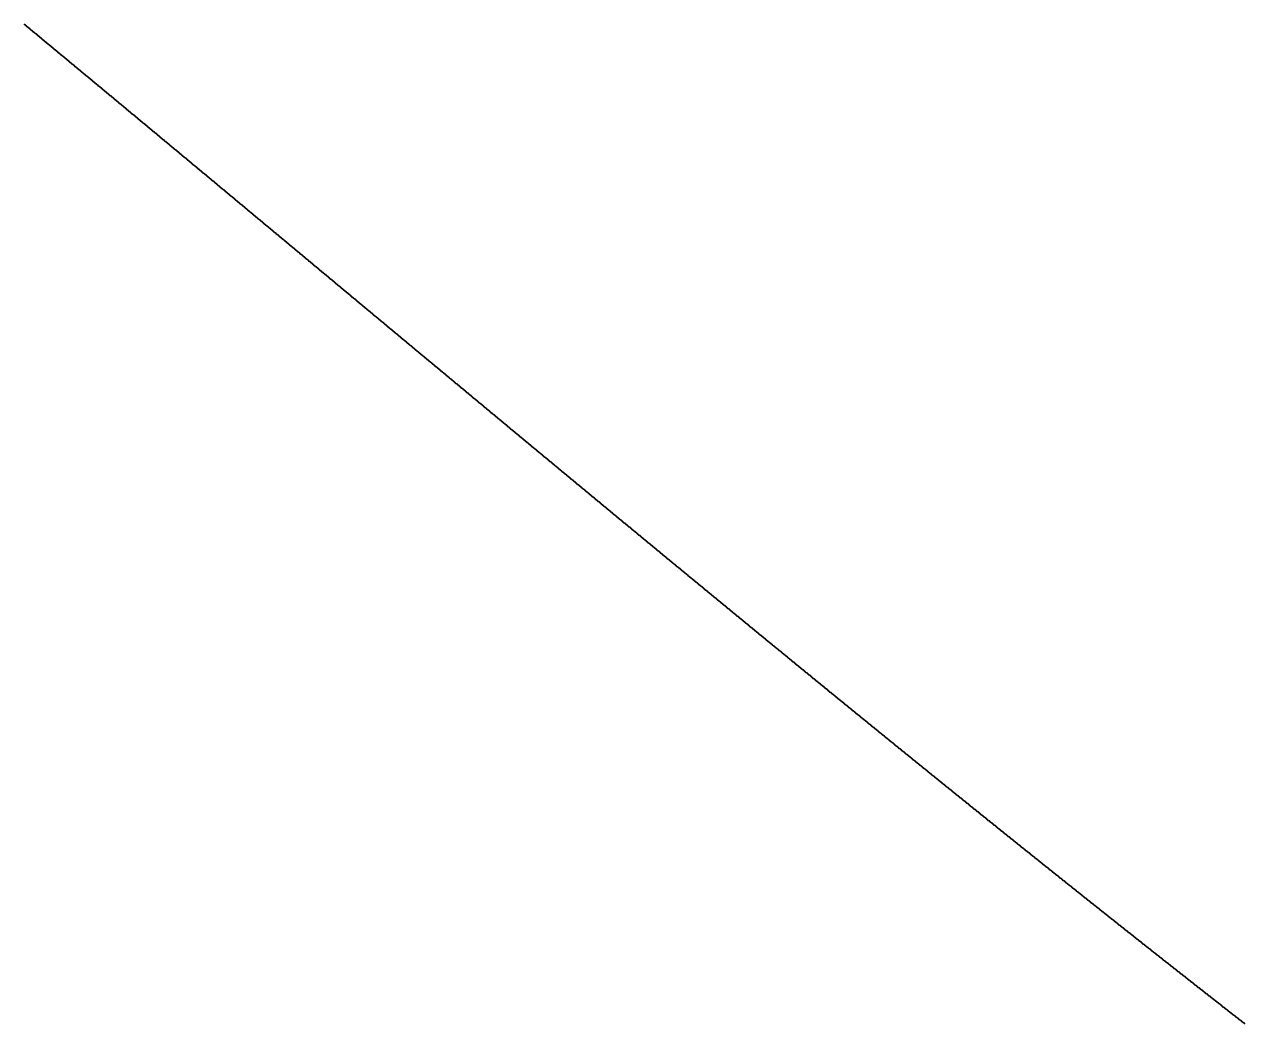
# Model space of a CAD drawing. Header units: metres. Extents: x 0 to 360, y 0 to 49.
# Drawn here: x 168.76 to 180, y 19.42 to 28.64 of the extents above; entities that cross this region are included whole.
import ezdxf

# ---------------------------------------------------------------- set-up
doc = ezdxf.new("R2010")
doc.units = ezdxf.units.M

msp = doc.modelspace()

# ---------------------------------------------------------------- linework, layer by layer
for p in [(168.758, 28.635), (168.764, 28.63), (168.77, 28.625), (168.777, 28.62), (168.783, 28.614), (168.789, 28.609), (168.796, 28.604), (168.802, 28.599), (168.808, 28.593), (168.814, 28.588), (168.821, 28.583), (168.827, 28.578), (168.833, 28.573), (168.84, 28.567), (168.846, 28.562), (168.852, 28.557), (168.859, 28.552), (168.865, 28.547), (168.871, 28.541), (168.877, 28.536), (168.884, 28.531), (168.89, 28.526), (168.896, 28.52), (168.903, 28.515), (168.909, 28.51), (168.915, 28.505), (168.922, 28.5), (168.928, 28.494), (168.934, 28.489), (168.94, 28.484), (168.947, 28.479), (168.953, 28.473), (168.959, 28.468), (168.966, 28.463), (168.972, 28.458), (168.978, 28.453), (168.985, 28.447), (168.991, 28.442), (168.997, 28.437), (169.003, 28.432), (169.01, 28.426), (169.016, 28.421), (169.022, 28.416), (169.029, 28.411), (169.035, 28.405), (169.041, 28.4), (169.048, 28.395), (169.054, 28.39), (169.06, 28.385), (169.066, 28.379), (169.073, 28.374), (169.079, 28.369), (169.085, 28.364), (169.092, 28.358), (169.098, 28.353), (169.104, 28.348), (169.111, 28.343), (169.117, 28.337), (169.123, 28.332), (169.13, 28.327), (169.136, 28.322), (169.142, 28.317), (169.148, 28.311), (169.155, 28.306), (169.161, 28.301), (169.167, 28.296), (169.174, 28.29), (169.18, 28.285), (169.186, 28.28), (169.193, 28.275), (169.199, 28.269), (169.205, 28.264), (169.212, 28.259), (169.218, 28.254), (169.224, 28.248), (169.23, 28.243), (169.237, 28.238), (169.243, 28.233), (169.249, 28.227), (169.256, 28.222), (169.262, 28.217), (169.268, 28.212), (169.275, 28.207), (169.281, 28.201), (169.287, 28.196), (169.294, 28.191), (169.3, 28.186), (169.306, 28.18), (169.313, 28.175), (169.319, 28.17), (169.325, 28.165), (169.332, 28.159), (169.338, 28.154), (169.344, 28.149), (169.35, 28.144), (169.357, 28.138), (169.363, 28.133), (169.369, 28.128), (169.376, 28.123), (169.382, 28.117), (169.388, 28.112), (169.395, 28.107), (169.401, 28.102), (169.407, 28.096), (169.414, 28.091), (169.42, 28.086), (169.426, 28.081), (169.433, 28.075), (169.439, 28.07), (169.445, 28.065), (169.452, 28.06), (169.458, 28.054), (169.464, 28.049), (169.471, 28.044), (169.477, 28.039), (169.483, 28.033), (169.489, 28.028), (169.496, 28.023), (169.502, 28.018), (169.508, 28.012), (169.515, 28.007), (169.521, 28.002), (169.527, 27.997), (169.534, 27.991), (169.54, 27.986), (169.546, 27.981), (169.553, 27.976), (169.559, 27.97), (169.565, 27.965), (169.572, 27.96), (169.578, 27.954), (169.584, 27.949), (169.591, 27.944), (169.597, 27.939), (169.603, 27.933), (169.61, 27.928), (169.616, 27.923), (169.622, 27.918), (169.629, 27.912), (169.635, 27.907), (169.641, 27.902), (169.648, 27.897), (169.654, 27.891), (169.66, 27.886), (169.667, 27.881), (169.673, 27.876), (169.679, 27.87), (169.686, 27.865), (169.692, 27.86), (169.698, 27.855), (169.705, 27.849), (169.711, 27.844), (169.717, 27.839), (169.724, 27.833), (169.73, 27.828), (169.736, 27.823), (169.743, 27.818), (169.749, 27.812), (169.755, 27.807), (169.762, 27.802), (169.768, 27.797), (169.774, 27.791), (169.781, 27.786), (169.787, 27.781), (169.793, 27.776), (169.8, 27.77), (169.806, 27.765), (169.812, 27.76), (169.819, 27.754), (169.825, 27.749), (169.831, 27.744), (169.838, 27.739), (169.844, 27.733), (169.85, 27.728), (169.857, 27.723), (169.863, 27.718), (169.869, 27.712), (169.876, 27.707), (169.882, 27.702), (169.888, 27.696), (169.895, 27.691), (169.901, 27.686), (169.907, 27.681), (169.914, 27.675), (169.92, 27.67), (169.926, 27.665), (169.933, 27.66), (169.939, 27.654), (169.945, 27.649), (169.952, 27.644), (169.958, 27.638), (169.965, 27.633), (169.971, 27.628), (169.977, 27.623), (169.984, 27.617), (169.99, 27.612), (169.996, 27.607), (170.003, 27.601), (170.009, 27.596), (170.015, 27.591), (170.022, 27.586), (170.028, 27.58), (170.034, 27.575), (170.041, 27.57), (170.047, 27.564), (170.053, 27.559), (170.06, 27.554), (170.066, 27.549), (170.072, 27.543), (170.079, 27.538), (170.085, 27.533), (170.091, 27.527), (170.098, 27.522), (170.104, 27.517), (170.111, 27.512), (170.117, 27.506), (170.123, 27.501), (170.13, 27.496), (170.136, 27.49), (170.142, 27.485), (170.149, 27.48), (170.155, 27.475), (170.161, 27.469), (170.168, 27.464), (170.174, 27.459), (170.18, 27.453), (170.187, 27.448), (170.193, 27.443), (170.199, 27.438), (170.206, 27.432), (170.212, 27.427), (170.219, 27.422), (170.225, 27.416), (170.231, 27.411), (170.238, 27.406), (170.244, 27.401), (170.25, 27.395), (170.257, 27.39), (170.263, 27.385), (170.269, 27.379), (170.276, 27.374), (170.282, 27.369), (170.288, 27.364), (170.295, 27.358), (170.301, 27.353), (170.308, 27.348), (170.314, 27.342), (170.32, 27.337), (170.327, 27.332), (170.333, 27.326), (170.339, 27.321), (170.346, 27.316), (170.352, 27.311), (170.358, 27.305), (170.365, 27.3), (170.371, 27.295), (170.378, 27.289), (170.384, 27.284), (170.39, 27.279), (170.397, 27.273), (170.403, 27.268), (170.409, 27.263), (170.416, 27.258), (170.422, 27.252), (170.428, 27.247), (170.435, 27.242), (170.441, 27.236), (170.448, 27.231), (170.454, 27.226), (170.46, 27.22), (170.467, 27.215), (170.473, 27.21), (170.479, 27.205), (170.486, 27.199), (170.492, 27.194), (170.499, 27.189), (170.505, 27.183), (170.511, 27.178), (170.518, 27.173), (170.524, 27.167), (170.53, 27.162), (170.537, 27.157), (170.543, 27.151), (170.549, 27.146), (170.556, 27.141), (170.562, 27.136), (170.569, 27.13), (170.575, 27.125), (170.581, 27.12), (170.588, 27.114), (170.594, 27.109), (170.6, 27.104), (170.607, 27.098), (170.613, 27.093), (170.62, 27.088), (170.626, 27.082), (170.632, 27.077), (170.639, 27.072), (170.645, 27.067), (170.651, 27.061), (170.658, 27.056), (170.664, 27.051), (170.671, 27.045), (170.677, 27.04), (170.683, 27.035), (170.69, 27.029), (170.696, 27.024), (170.702, 27.019), (170.709, 27.013), (170.715, 27.008), (170.722, 27.003), (170.728, 26.997), (170.734, 26.992), (170.741, 26.987), (170.747, 26.982), (170.754, 26.976), (170.76, 26.971), (170.766, 26.966), (170.773, 26.96), (170.779, 26.955), (170.785, 26.95), (170.792, 26.944), (170.798, 26.939), (170.805, 26.934), (170.811, 26.928), (170.817, 26.923), (170.824, 26.918), (170.83, 26.912), (170.836, 26.907), (170.843, 26.902), (170.849, 26.896), (170.856, 26.891), (170.862, 26.886), (170.868, 26.88), (170.875, 26.875), (170.881, 26.87), (170.888, 26.865), (170.894, 26.859), (170.9, 26.854), (170.907, 26.849), (170.913, 26.843), (170.92, 26.838), (170.926, 26.833), (170.932, 26.827), (170.939, 26.822), (170.945, 26.817), (170.951, 26.811), (170.958, 26.806), (170.964, 26.801), (170.971, 26.795), (170.977, 26.79), (170.983, 26.785), (170.99, 26.779), (170.996, 26.774), (171.003, 26.769), (171.009, 26.763), (171.015, 26.758), (171.022, 26.753), (171.028, 26.747), (171.035, 26.742), (171.041, 26.737), (171.047, 26.731), (171.054, 26.726), (171.06, 26.721), (171.067, 26.715), (171.073, 26.71), (171.079, 26.705), (171.086, 26.699), (171.092, 26.694), (171.099, 26.689), (171.105, 26.683), (171.111, 26.678), (171.118, 26.673), (171.124, 26.667), (171.131, 26.662), (171.137, 26.657), (171.143, 26.651), (171.15, 26.646), (171.156, 26.641), (171.163, 26.635), (171.169, 26.63), (171.175, 26.625), (171.182, 26.619), (171.188, 26.614), (171.195, 26.609), (171.201, 26.603), (171.207, 26.598), (171.214, 26.593), (171.22, 26.587), (171.227, 26.582), (171.233, 26.577), (171.239, 26.571), (171.246, 26.566), (171.252, 26.561), (171.259, 26.555), (171.265, 26.55), (171.271, 26.545), (171.278, 26.539), (171.284, 26.534), (171.291, 26.529), (171.297, 26.523), (171.303, 26.518), (171.31, 26.513), (171.316, 26.507), (171.323, 26.502), (171.329, 26.497), (171.336, 26.491), (171.342, 26.486), (171.348, 26.481), (171.355, 26.475), (171.361, 26.47), (171.368, 26.465), (171.374, 26.459), (171.38, 26.454), (171.387, 26.449), (171.393, 26.443), (171.4, 26.438), (171.406, 26.433), (171.412, 26.427), (171.419, 26.422), (171.425, 26.416), (171.432, 26.411), (171.438, 26.406), (171.445, 26.4), (171.451, 26.395), (171.457, 26.39), (171.464, 26.384), (171.47, 26.379), (171.477, 26.374), (171.483, 26.368), (171.489, 26.363), (171.496, 26.358), (171.502, 26.352), (171.509, 26.347), (171.515, 26.342), (171.522, 26.336), (171.528, 26.331), (171.534, 26.326), (171.541, 26.32), (171.547, 26.315), (171.554, 26.31), (171.56, 26.304), (171.566, 26.299), (171.573, 26.293), (171.579, 26.288), (171.586, 26.283), (171.592, 26.277), (171.599, 26.272), (171.605, 26.267), (171.611, 26.261), (171.618, 26.256), (171.624, 26.251), (171.631, 26.245), (171.637, 26.24), (171.644, 26.235), (171.65, 26.229), (171.656, 26.224), (171.663, 26.219), (171.669, 26.213), (171.676, 26.208), (171.682, 26.202), (171.689, 26.197), (171.695, 26.192), (171.701, 26.186), (171.708, 26.181), (171.714, 26.176), (171.721, 26.17), (171.727, 26.165), (171.734, 26.16), (171.74, 26.154), (171.746, 26.149), (171.753, 26.144), (171.759, 26.138), (171.766, 26.133), (171.772, 26.127), (171.779, 26.122), (171.785, 26.117), (171.791, 26.111), (171.798, 26.106), (171.804, 26.101), (171.811, 26.095), (171.817, 26.09), (171.824, 26.085), (171.83, 26.079), (171.837, 26.074), (171.843, 26.068), (171.849, 26.063), (171.856, 26.058), (171.862, 26.052), (171.869, 26.047), (171.875, 26.042), (171.882, 26.036), (171.888, 26.031), (171.894, 26.026), (171.901, 26.02), (171.907, 26.015), (171.914, 26.009), (171.92, 26.004), (171.927, 25.999), (171.933, 25.993), (171.94, 25.988), (171.946, 25.983), (171.952, 25.977), (171.959, 25.972), (171.965, 25.967), (171.972, 25.961), (171.978, 25.956), (171.985, 25.95), (171.991, 25.945), (171.998, 25.94), (172.004, 25.934), (172.01, 25.929), (172.017, 25.924), (172.023, 25.918), (172.03, 25.913), (172.036, 25.908), (172.043, 25.902), (172.049, 25.897), (172.056, 25.891), (172.062, 25.886), (172.068, 25.881), (172.075, 25.875), (172.081, 25.87), (172.088, 25.865), (172.094, 25.859), (172.101, 25.854), (172.107, 25.848), (172.114, 25.843), (172.12, 25.838), (172.126, 25.832), (172.133, 25.827), (172.139, 25.822), (172.146, 25.816), (172.152, 25.811), (172.159, 25.805), (172.165, 25.8), (172.172, 25.795), (172.178, 25.789), (172.185, 25.784), (172.191, 25.779), (172.197, 25.773), (172.204, 25.768), (172.21, 25.762), (172.217, 25.757), (172.223, 25.752), (172.23, 25.746), (172.236, 25.741), (172.243, 25.736), (172.249, 25.73), (172.256, 25.725), (172.262, 25.719), (172.269, 25.714), (172.275, 25.709), (172.281, 25.703), (172.288, 25.698), (172.294, 25.693), (172.301, 25.687), (172.307, 25.682), (172.314, 25.676), (172.32, 25.671), (172.327, 25.666), (172.333, 25.66), (172.34, 25.655), (172.346, 25.65), (172.352, 25.644), (172.359, 25.639), (172.365, 25.633), (172.372, 25.628), (172.378, 25.623), (172.385, 25.617), (172.391, 25.612), (172.398, 25.606), (172.404, 25.601), (172.411, 25.596), (172.417, 25.59), (172.424, 25.585), (172.43, 25.58), (172.437, 25.574), (172.443, 25.569), (172.449, 25.563), (172.456, 25.558), (172.462, 25.553), (172.469, 25.547), (172.475, 25.542), (172.482, 25.536), (172.488, 25.531), (172.495, 25.526), (172.501, 25.52), (172.508, 25.515), (172.514, 25.51), (172.521, 25.504), (172.527, 25.499), (172.534, 25.493), (172.54, 25.488), (172.547, 25.483), (172.553, 25.477), (172.56, 25.472), (172.566, 25.466), (172.572, 25.461), (172.579, 25.456), (172.585, 25.45), (172.592, 25.445), (172.598, 25.439), (172.605, 25.434), (172.611, 25.429), (172.618, 25.423), (172.624, 25.418), (172.631, 25.413), (172.637, 25.407), (172.644, 25.402), (172.65, 25.396), (172.657, 25.391), (172.663, 25.386), (172.67, 25.38), (172.676, 25.375), (172.683, 25.369), (172.689, 25.364), (172.696, 25.359), (172.702, 25.353), (172.709, 25.348), (172.715, 25.342), (172.721, 25.337), (172.728, 25.332), (172.734, 25.326), (172.741, 25.321), (172.747, 25.315), (172.754, 25.31), (172.76, 25.305), (172.767, 25.299), (172.773, 25.294), (172.78, 25.288), (172.786, 25.283), (172.793, 25.278), (172.799, 25.272), (172.806, 25.267), (172.812, 25.262), (172.819, 25.256), (172.825, 25.251), (172.832, 25.245), (172.838, 25.24), (172.845, 25.235), (172.851, 25.229), (172.858, 25.224), (172.864, 25.218), (172.871, 25.213), (172.877, 25.208), (172.884, 25.202), (172.89, 25.197), (172.897, 25.191), (172.903, 25.186), (172.91, 25.181), (172.916, 25.175), (172.923, 25.17), (172.929, 25.164), (172.936, 25.159), (172.942, 25.154), (172.949, 25.148), (172.955, 25.143), (172.962, 25.137), (172.968, 25.132), (172.975, 25.127), (172.981, 25.121), (172.988, 25.116), (172.994, 25.11), (173.001, 25.105), (173.007, 25.1), (173.014, 25.094), (173.02, 25.089), (173.027, 25.083), (173.033, 25.078), (173.04, 25.072), (173.046, 25.067), (173.053, 25.062), (173.059, 25.056), (173.066, 25.051), (173.072, 25.045), (173.079, 25.04), (173.085, 25.035), (173.092, 25.029), (173.098, 25.024), (173.105, 25.018), (173.111, 25.013), (173.118, 25.008), (173.124, 25.002), (173.131, 24.997), (173.137, 24.991), (173.144, 24.986), (173.15, 24.981), (173.157, 24.975), (173.163, 24.97), (173.17, 24.964), (173.176, 24.959), (173.183, 24.954), (173.189, 24.948), (173.196, 24.943), (173.202, 24.937), (173.209, 24.932), (173.215, 24.926), (173.222, 24.921), (173.228, 24.916), (173.235, 24.91), (173.241, 24.905), (173.248, 24.899), (173.254, 24.894), (173.261, 24.889), (173.267, 24.883), (173.274, 24.878), (173.28, 24.872), (173.287, 24.867), (173.294, 24.862), (173.3, 24.856), (173.307, 24.851), (173.313, 24.845), (173.32, 24.84), (173.326, 24.834), (173.333, 24.829), (173.339, 24.824), (173.346, 24.818), (173.352, 24.813), (173.359, 24.807), (173.365, 24.802), (173.372, 24.797), (173.378, 24.791), (173.385, 24.786), (173.391, 24.78), (173.398, 24.775), (173.404, 24.77), (173.411, 24.764), (173.417, 24.759), (173.424, 24.753), (173.43, 24.748), (173.437, 24.742), (173.443, 24.737), (173.45, 24.732), (173.457, 24.726), (173.463, 24.721), (173.47, 24.715), (173.476, 24.71), (173.483, 24.705), (173.489, 24.699), (173.496, 24.694), (173.502, 24.688), (173.509, 24.683), (173.515, 24.677), (173.522, 24.672), (173.528, 24.667), (173.535, 24.661), (173.541, 24.656), (173.548, 24.65), (173.554, 24.645), (173.561, 24.639), (173.568, 24.634), (173.574, 24.629), (173.581, 24.623), (173.587, 24.618), (173.594, 24.612), (173.6, 24.607), (173.607, 24.602), (173.613, 24.596), (173.62, 24.591), (173.626, 24.585), (173.633, 24.58), (173.639, 24.574), (173.646, 24.569), (173.653, 24.564), (173.659, 24.558), (173.666, 24.553), (173.672, 24.547), (173.679, 24.542), (173.685, 24.536), (173.692, 24.531), (173.698, 24.526), (173.705, 24.52), (173.711, 24.515), (173.718, 24.509), (173.724, 24.504), (173.731, 24.499), (173.738, 24.493), (173.744, 24.488), (173.751, 24.482), (173.757, 24.477), (173.764, 24.471), (173.77, 24.466), (173.777, 24.461), (173.783, 24.455), (173.79, 24.45), (173.796, 24.444), (173.803, 24.439), (173.81, 24.433), (173.816, 24.428), (173.823, 24.423), (173.829, 24.417), (173.836, 24.412), (173.842, 24.406), (173.849, 24.401), (173.855, 24.395), (173.862, 24.39), (173.868, 24.385), (173.875, 24.379), (173.882, 24.374), (173.888, 24.368), (173.895, 24.363), (173.901, 24.357), (173.908, 24.352), (173.914, 24.347), (173.921, 24.341), (173.927, 24.336), (173.934, 24.33), (173.941, 24.325), (173.947, 24.319), (173.954, 24.314), (173.96, 24.309), (173.967, 24.303), (173.973, 24.298), (173.98, 24.292), (173.986, 24.287), (173.993, 24.281), (174, 24.276), (174.006, 24.271), (174.013, 24.265), (174.019, 24.26), (174.026, 24.254), (174.032, 24.249), (174.039, 24.243), (174.045, 24.238), (174.052, 24.233), (174.059, 24.227), (174.065, 24.222), (174.072, 24.216), (174.078, 24.211), (174.085, 24.205), (174.091, 24.2), (174.098, 24.194), (174.105, 24.189), (174.111, 24.184), (174.118, 24.178), (174.124, 24.173), (174.131, 24.167), (174.137, 24.162), (174.144, 24.156), (174.151, 24.151), (174.157, 24.146), (174.164, 24.14), (174.17, 24.135), (174.177, 24.129), (174.183, 24.124), (174.19, 24.118), (174.196, 24.113), (174.203, 24.108), (174.21, 24.102), (174.216, 24.097), (174.223, 24.091), (174.229, 24.086), (174.236, 24.08), (174.242, 24.075), (174.249, 24.069), (174.256, 24.064), (174.262, 24.059), (174.269, 24.053), (174.275, 24.048), (174.282, 24.042), (174.289, 24.037), (174.295, 24.031), (174.302, 24.026), (174.308, 24.021), (174.315, 24.015), (174.321, 24.01), (174.328, 24.004), (174.335, 23.999), (174.341, 23.993), (174.348, 23.988), (174.354, 23.982), (174.361, 23.977), (174.367, 23.972), (174.374, 23.966), (174.381, 23.961), (174.387, 23.955), (174.394, 23.95), (174.4, 23.944), (174.407, 23.939), (174.414, 23.933), (174.42, 23.928), (174.427, 23.923), (174.433, 23.917), (174.44, 23.912), (174.446, 23.906), (174.453, 23.901), (174.46, 23.895), (174.466, 23.89), (174.473, 23.884), (174.479, 23.879), (174.486, 23.874), (174.493, 23.868), (174.499, 23.863), (174.506, 23.857), (174.512, 23.852), (174.519, 23.846), (174.526, 23.841), (174.532, 23.835), (174.539, 23.83), (174.545, 23.825), (174.552, 23.819), (174.559, 23.814), (174.565, 23.808), (174.572, 23.803), (174.578, 23.797), (174.585, 23.792), (174.591, 23.786), (174.598, 23.781), (174.605, 23.776), (174.611, 23.77), (174.618, 23.765), (174.624, 23.759), (174.631, 23.754), (174.638, 23.748), (174.644, 23.743), (174.651, 23.737), (174.657, 23.732), (174.664, 23.727), (174.671, 23.721), (174.677, 23.716), (174.684, 23.71), (174.69, 23.705), (174.697, 23.699), (174.704, 23.694), (174.71, 23.688), (174.717, 23.683), (174.723, 23.678), (174.73, 23.672), (174.737, 23.667), (174.743, 23.661), (174.75, 23.656), (174.757, 23.65), (174.763, 23.645), (174.77, 23.639), (174.776, 23.634), (174.783, 23.628), (174.79, 23.623), (174.796, 23.618), (174.803, 23.612), (174.809, 23.607), (174.816, 23.601), (174.823, 23.596), (174.829, 23.59), (174.836, 23.585), (174.842, 23.579), (174.849, 23.574), (174.856, 23.569), (174.862, 23.563), (174.869, 23.558), (174.875, 23.552), (174.882, 23.547), (174.889, 23.541), (174.895, 23.536), (174.902, 23.53), (174.909, 23.525), (174.915, 23.519), (174.922, 23.514), (174.928, 23.509), (174.935, 23.503), (174.942, 23.498), (174.948, 23.492), (174.955, 23.487), (174.962, 23.481), (174.968, 23.476), (174.975, 23.47), (174.981, 23.465), (174.988, 23.459), (174.995, 23.454), (175.001, 23.449), (175.008, 23.443), (175.014, 23.438), (175.021, 23.432), (175.028, 23.427), (175.034, 23.421), (175.041, 23.416), (175.048, 23.41), (175.054, 23.405), (175.061, 23.399), (175.067, 23.394), (175.074, 23.389), (175.081, 23.383), (175.087, 23.378), (175.094, 23.372), (175.101, 23.367), (175.107, 23.361), (175.114, 23.356), (175.121, 23.35), (175.127, 23.345), (175.134, 23.339), (175.14, 23.334), (175.147, 23.329), (175.154, 23.323), (175.16, 23.318), (175.167, 23.312), (175.174, 23.307), (175.18, 23.301), (175.187, 23.296), (175.193, 23.29), (175.2, 23.285), (175.207, 23.279), (175.213, 23.274), (175.22, 23.269), (175.227, 23.263), (175.233, 23.258), (175.24, 23.252), (175.247, 23.247), (175.253, 23.241), (175.26, 23.236), (175.266, 23.23), (175.273, 23.225), (175.28, 23.219), (175.286, 23.214), (175.293, 23.208), (175.3, 23.203), (175.306, 23.198), (175.313, 23.192), (175.32, 23.187), (175.326, 23.181), (175.333, 23.176), (175.34, 23.17), (175.346, 23.165), (175.353, 23.159), (175.359, 23.154), (175.366, 23.148), (175.373, 23.143), (175.379, 23.137), (175.386, 23.132), (175.393, 23.127), (175.399, 23.121), (175.406, 23.116), (175.413, 23.11), (175.419, 23.105), (175.426, 23.099), (175.433, 23.094), (175.439, 23.088), (175.446, 23.083), (175.453, 23.077), (175.459, 23.072), (175.466, 23.066), (175.473, 23.061), (175.479, 23.056), (175.486, 23.05), (175.492, 23.045), (175.499, 23.039), (175.506, 23.034), (175.512, 23.028), (175.519, 23.023), (175.526, 23.017), (175.532, 23.012), (175.539, 23.006), (175.546, 23.001), (175.552, 22.995), (175.559, 22.99), (175.566, 22.985), (175.572, 22.979), (175.579, 22.974), (175.586, 22.968), (175.592, 22.963), (175.599, 22.957), (175.606, 22.952), (175.612, 22.946), (175.619, 22.941), (175.626, 22.935), (175.632, 22.93), (175.639, 22.924), (175.646, 22.919), (175.652, 22.914), (175.659, 22.908), (175.666, 22.903), (175.672, 22.897), (175.679, 22.892), (175.686, 22.886), (175.692, 22.881), (175.699, 22.875), (175.706, 22.87), (175.712, 22.864), (175.719, 22.859), (175.726, 22.853), (175.732, 22.848), (175.739, 22.842), (175.746, 22.837), (175.752, 22.832), (175.759, 22.826), (175.766, 22.821), (175.772, 22.815), (175.779, 22.81), (175.786, 22.804), (175.792, 22.799), (175.799, 22.793), (175.806, 22.788), (175.812, 22.782), (175.819, 22.777), (175.826, 22.771), (175.832, 22.766), (175.839, 22.76), (175.846, 22.755), (175.852, 22.75), (175.859, 22.744), (175.866, 22.739), (175.873, 22.733), (175.879, 22.728), (175.886, 22.722), (175.893, 22.717), (175.899, 22.711), (175.906, 22.706), (175.913, 22.7), (175.919, 22.695), (175.926, 22.689), (175.933, 22.684), (175.939, 22.678), (175.946, 22.673), (175.953, 22.667), (175.959, 22.662), (175.966, 22.657), (175.973, 22.651), (175.979, 22.646), (175.986, 22.64), (175.993, 22.635), (176, 22.629), (176.006, 22.624), (176.013, 22.618), (176.02, 22.613), (176.026, 22.607), (176.033, 22.602), (176.04, 22.596), (176.046, 22.591), (176.053, 22.585), (176.06, 22.58), (176.066, 22.574), (176.073, 22.569), (176.08, 22.564), (176.087, 22.558), (176.093, 22.553), (176.1, 22.547), (176.107, 22.542), (176.113, 22.536), (176.12, 22.531), (176.127, 22.525), (176.133, 22.52), (176.14, 22.514), (176.147, 22.509), (176.154, 22.503), (176.16, 22.498), (176.167, 22.492), (176.174, 22.487), (176.18, 22.481), (176.187, 22.476), (176.194, 22.471), (176.2, 22.465), (176.207, 22.46), (176.214, 22.454), (176.221, 22.449), (176.227, 22.443), (176.234, 22.438), (176.241, 22.432), (176.247, 22.427), (176.254, 22.421), (176.261, 22.416), (176.267, 22.41), (176.274, 22.405), (176.281, 22.399), (176.288, 22.394), (176.294, 22.388), (176.301, 22.383), (176.308, 22.377), (176.314, 22.372), (176.321, 22.367), (176.328, 22.361), (176.335, 22.356), (176.341, 22.35), (176.348, 22.345), (176.355, 22.339), (176.361, 22.334), (176.368, 22.328), (176.375, 22.323), (176.382, 22.317), (176.388, 22.312), (176.395, 22.306), (176.402, 22.301), (176.408, 22.295), (176.415, 22.29), (176.422, 22.284), (176.429, 22.279), (176.435, 22.273), (176.442, 22.268), (176.449, 22.263), (176.455, 22.257), (176.462, 22.252), (176.469, 22.246), (176.476, 22.241), (176.482, 22.235), (176.489, 22.23), (176.496, 22.224), (176.503, 22.219), (176.509, 22.213), (176.516, 22.208), (176.523, 22.202), (176.529, 22.197), (176.536, 22.191), (176.543, 22.186), (176.55, 22.18), (176.556, 22.175), (176.563, 22.169), (176.57, 22.164), (176.577, 22.158), (176.583, 22.153), (176.59, 22.148), (176.597, 22.142), (176.603, 22.137), (176.61, 22.131), (176.617, 22.126), (176.624, 22.12), (176.63, 22.115), (176.637, 22.109), (176.644, 22.104), (176.651, 22.098), (176.657, 22.093), (176.664, 22.087), (176.671, 22.082), (176.678, 22.076), (176.684, 22.071), (176.691, 22.065), (176.698, 22.06), (176.705, 22.054), (176.711, 22.049), (176.718, 22.043), (176.725, 22.038), (176.731, 22.032), (176.738, 22.027), (176.745, 22.022), (176.752, 22.016), (176.758, 22.011), (176.765, 22.005), (176.772, 22), (176.779, 21.994), (176.785, 21.989), (176.792, 21.983), (176.799, 21.978), (176.806, 21.972), (176.812, 21.967), (176.819, 21.961), (176.826, 21.956), (176.833, 21.95), (176.839, 21.945), (176.846, 21.939), (176.853, 21.934), (176.86, 21.928), (176.866, 21.923), (176.873, 21.917), (176.88, 21.912), (176.887, 21.906), (176.893, 21.901), (176.9, 21.896), (176.907, 21.89), (176.914, 21.885), (176.92, 21.879), (176.927, 21.874), (176.934, 21.868), (176.941, 21.863), (176.947, 21.857), (176.954, 21.852), (176.961, 21.846), (176.968, 21.841), (176.974, 21.835), (176.981, 21.83), (176.988, 21.824), (176.995, 21.819), (177.002, 21.813), (177.008, 21.808), (177.015, 21.802), (177.022, 21.797), (177.029, 21.791), (177.035, 21.786), (177.042, 21.78), (177.049, 21.775), (177.056, 21.77), (177.062, 21.764), (177.069, 21.759), (177.076, 21.753), (177.083, 21.748), (177.089, 21.742), (177.096, 21.737), (177.103, 21.731), (177.11, 21.726), (177.117, 21.72), (177.123, 21.715), (177.13, 21.709), (177.137, 21.704), (177.144, 21.698), (177.15, 21.693), (177.157, 21.687), (177.164, 21.682), (177.171, 21.676), (177.177, 21.671), (177.184, 21.665), (177.191, 21.66), (177.198, 21.654), (177.205, 21.649), (177.211, 21.643), (177.218, 21.638), (177.225, 21.632), (177.232, 21.627), (177.238, 21.622), (177.245, 21.616), (177.252, 21.611), (177.259, 21.605), (177.266, 21.6), (177.272, 21.594), (177.279, 21.589), (177.286, 21.583), (177.293, 21.578), (177.3, 21.572), (177.306, 21.567), (177.313, 21.561), (177.32, 21.556), (177.327, 21.55), (177.333, 21.545), (177.34, 21.539), (177.347, 21.534), (177.354, 21.528), (177.361, 21.523), (177.367, 21.517), (177.374, 21.512), (177.381, 21.506), (177.388, 21.501), (177.395, 21.495), (177.401, 21.49), (177.408, 21.485), (177.415, 21.479), (177.422, 21.474), (177.428, 21.468), (177.435, 21.463), (177.442, 21.457), (177.449, 21.452), (177.456, 21.446), (177.462, 21.441), (177.469, 21.435), (177.476, 21.43), (177.483, 21.424), (177.49, 21.419), (177.496, 21.413), (177.503, 21.408), (177.51, 21.402), (177.517, 21.397), (177.524, 21.391), (177.53, 21.386), (177.537, 21.38), (177.544, 21.375), (177.551, 21.369), (177.558, 21.364), (177.564, 21.358), (177.571, 21.353), (177.578, 21.347), (177.585, 21.342), (177.592, 21.336), (177.598, 21.331), (177.605, 21.326), (177.612, 21.32), (177.619, 21.315), (177.626, 21.309), (177.633, 21.304), (177.639, 21.298), (177.646, 21.293), (177.653, 21.287), (177.66, 21.282), (177.667, 21.276), (177.673, 21.271), (177.68, 21.265), (177.687, 21.26), (177.694, 21.254), (177.701, 21.249), (177.707, 21.243), (177.714, 21.238), (177.721, 21.232), (177.728, 21.227), (177.735, 21.221), (177.742, 21.216), (177.748, 21.21), (177.755, 21.205), (177.762, 21.199), (177.769, 21.194), (177.776, 21.188), (177.782, 21.183), (177.789, 21.177), (177.796, 21.172), (177.803, 21.167), (177.81, 21.161), (177.817, 21.156), (177.823, 21.15), (177.83, 21.145), (177.837, 21.139), (177.844, 21.134), (177.851, 21.128), (177.857, 21.123), (177.864, 21.117), (177.871, 21.112), (177.878, 21.106), (177.885, 21.101), (177.892, 21.095), (177.898, 21.09), (177.905, 21.084), (177.912, 21.079), (177.919, 21.073), (177.926, 21.068), (177.933, 21.062), (177.939, 21.057), (177.946, 21.051), (177.953, 21.046), (177.96, 21.04), (177.967, 21.035), (177.974, 21.029), (177.98, 21.024), (177.987, 21.018), (177.994, 21.013), (178.001, 21.008), (178.008, 21.002), (178.015, 20.997), (178.021, 20.991), (178.028, 20.986), (178.035, 20.98), (178.042, 20.975), (178.049, 20.969), (178.056, 20.964), (178.063, 20.958), (178.069, 20.953), (178.076, 20.947), (178.083, 20.942), (178.09, 20.936), (178.097, 20.931), (178.104, 20.925), (178.11, 20.92), (178.117, 20.914), (178.124, 20.909), (178.131, 20.903), (178.138, 20.898), (178.145, 20.892), (178.152, 20.887), (178.158, 20.881), (178.165, 20.876), (178.172, 20.87), (178.179, 20.865), (178.186, 20.859), (178.193, 20.854), (178.199, 20.849), (178.206, 20.843), (178.213, 20.838), (178.22, 20.832), (178.227, 20.827), (178.234, 20.821), (178.241, 20.816), (178.247, 20.81), (178.254, 20.805), (178.261, 20.799), (178.268, 20.794), (178.275, 20.788), (178.282, 20.783), (178.289, 20.777), (178.295, 20.772), (178.302, 20.766), (178.309, 20.761), (178.316, 20.755), (178.323, 20.75), (178.33, 20.744), (178.337, 20.739), (178.344, 20.733), (178.35, 20.728), (178.357, 20.722), (178.364, 20.717), (178.371, 20.711), (178.378, 20.706), (178.385, 20.7), (178.392, 20.695), (178.398, 20.69), (178.405, 20.684), (178.412, 20.679), (178.419, 20.673), (178.426, 20.668), (178.433, 20.662), (178.44, 20.657), (178.447, 20.651), (178.453, 20.646), (178.46, 20.64), (178.467, 20.635), (178.474, 20.629), (178.481, 20.624), (178.488, 20.618), (178.495, 20.613), (178.502, 20.607), (178.508, 20.602), (178.515, 20.596), (178.522, 20.591), (178.529, 20.585), (178.536, 20.58), (178.543, 20.574), (178.55, 20.569), (178.557, 20.563), (178.563, 20.558), (178.57, 20.552), (178.577, 20.547), (178.584, 20.542), (178.591, 20.536), (178.598, 20.531), (178.605, 20.525), (178.612, 20.52), (178.619, 20.514), (178.625, 20.509), (178.632, 20.503), (178.639, 20.498), (178.646, 20.492), (178.653, 20.487), (178.66, 20.481), (178.667, 20.476), (178.674, 20.47), (178.681, 20.465), (178.687, 20.459), (178.694, 20.454), (178.701, 20.448), (178.708, 20.443), (178.715, 20.437), (178.722, 20.432), (178.729, 20.426), (178.736, 20.421), (178.743, 20.415), (178.749, 20.41), (178.756, 20.404), (178.763, 20.399), (178.77, 20.394), (178.777, 20.388), (178.784, 20.383), (178.791, 20.377), (178.798, 20.372), (178.805, 20.366), (178.812, 20.361), (178.818, 20.355), (178.825, 20.35), (178.832, 20.344), (178.839, 20.339), (178.846, 20.333), (178.853, 20.328), (178.86, 20.322), (178.867, 20.317), (178.874, 20.311), (178.881, 20.306), (178.888, 20.3), (178.894, 20.295), (178.901, 20.289), (178.908, 20.284), (178.915, 20.278), (178.922, 20.273), (178.929, 20.267), (178.936, 20.262), (178.943, 20.257), (178.95, 20.251), (178.957, 20.246), (178.964, 20.24), (178.97, 20.235), (178.977, 20.229), (178.984, 20.224), (178.991, 20.218), (178.998, 20.213), (179.005, 20.207), (179.012, 20.202), (179.019, 20.196), (179.026, 20.191), (179.033, 20.185), (179.04, 20.18), (179.047, 20.174), (179.053, 20.169), (179.06, 20.163), (179.067, 20.158), (179.074, 20.152), (179.081, 20.147), (179.088, 20.141), (179.095, 20.136), (179.102, 20.13), (179.109, 20.125), (179.116, 20.12), (179.123, 20.114), (179.13, 20.109), (179.137, 20.103), (179.144, 20.098), (179.15, 20.092), (179.157, 20.087), (179.164, 20.081), (179.171, 20.076), (179.178, 20.07), (179.185, 20.065), (179.192, 20.059), (179.199, 20.054), (179.206, 20.048), (179.213, 20.043), (179.22, 20.037), (179.227, 20.032), (179.234, 20.026), (179.241, 20.021), (179.248, 20.015), (179.254, 20.01), (179.261, 20.004), (179.268, 19.999), (179.275, 19.994), (179.282, 19.988), (179.289, 19.983), (179.296, 19.977), (179.303, 19.972), (179.31, 19.966), (179.317, 19.961), (179.324, 19.955), (179.331, 19.95), (179.338, 19.944), (179.345, 19.939), (179.352, 19.933), (179.359, 19.928), (179.366, 19.922), (179.372, 19.917), (179.379, 19.911), (179.386, 19.906), (179.393, 19.9), (179.4, 19.895), (179.407, 19.889), (179.414, 19.884), (179.421, 19.879), (179.428, 19.873), (179.435, 19.868), (179.442, 19.862), (179.449, 19.857), (179.456, 19.851), (179.463, 19.846), (179.47, 19.84), (179.477, 19.835), (179.484, 19.829), (179.491, 19.824), (179.498, 19.818), (179.505, 19.813), (179.512, 19.807), (179.519, 19.802), (179.526, 19.796), (179.532, 19.791), (179.539, 19.785), (179.546, 19.78), (179.553, 19.774), (179.56, 19.769), (179.567, 19.764), (179.574, 19.758), (179.581, 19.753), (179.588, 19.747), (179.595, 19.742), (179.602, 19.736), (179.609, 19.731), (179.616, 19.725), (179.623, 19.72), (179.63, 19.714), (179.637, 19.709), (179.644, 19.703), (179.651, 19.698), (179.658, 19.692), (179.665, 19.687), (179.672, 19.681), (179.679, 19.676), (179.686, 19.67), (179.693, 19.665), (179.7, 19.66), (179.707, 19.654), (179.714, 19.649), (179.721, 19.643), (179.728, 19.638), (179.735, 19.632), (179.742, 19.627), (179.749, 19.621), (179.756, 19.616), (179.763, 19.61), (179.77, 19.605), (179.777, 19.599), (179.784, 19.594), (179.79, 19.588), (179.797, 19.583), (179.804, 19.577), (179.811, 19.572), (179.818, 19.566), (179.825, 19.561), (179.832, 19.556), (179.839, 19.55), (179.846, 19.545), (179.853, 19.539), (179.86, 19.534), (179.867, 19.528), (179.874, 19.523), (179.881, 19.517), (179.888, 19.512), (179.895, 19.506), (179.902, 19.501), (179.909, 19.495), (179.916, 19.49), (179.923, 19.484), (179.93, 19.479), (179.937, 19.473), (179.944, 19.468), (179.951, 19.463), (179.958, 19.457), (179.965, 19.452), (179.972, 19.446), (179.979, 19.441), (179.986, 19.435), (179.993, 19.43), (180, 19.424)]:
    msp.add_point(p)

doc.saveas('drawing.dxf')
